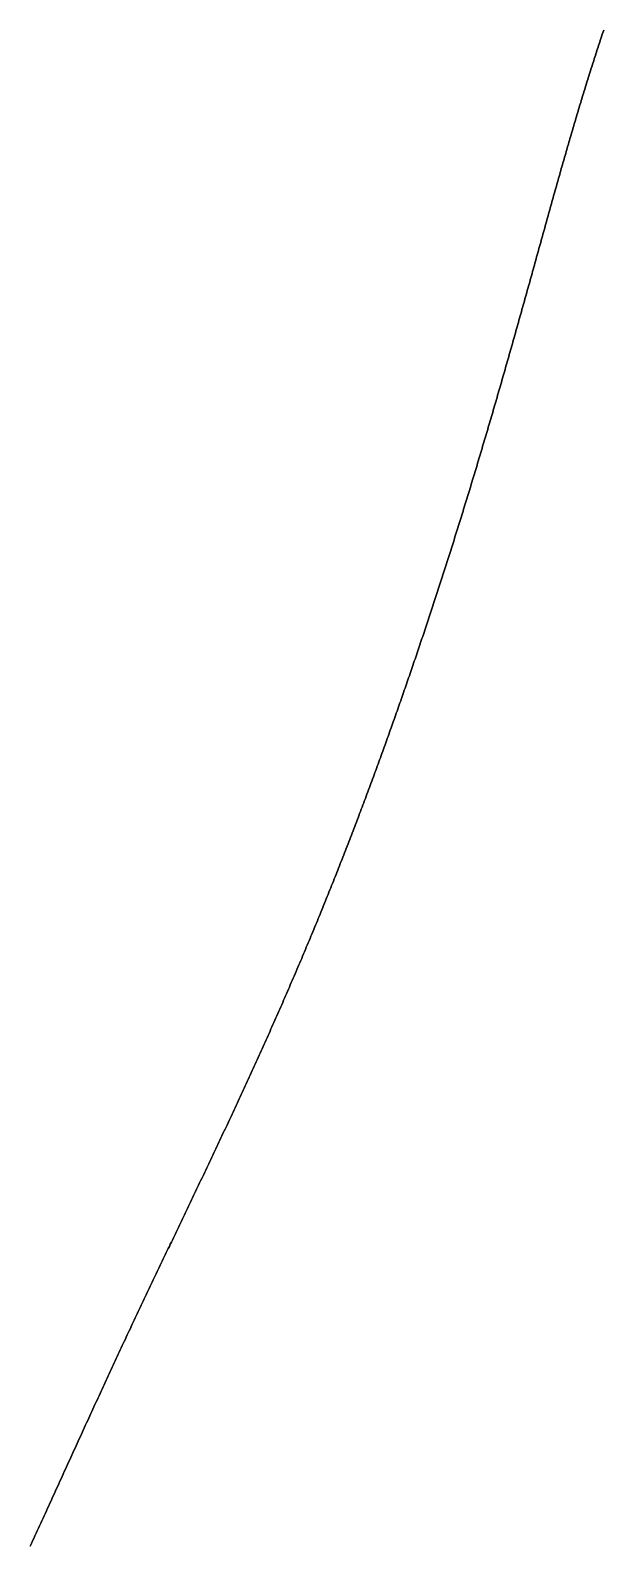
# Model space of a CAD drawing. Header units: inches. Extents: x 130170 to 284068, y 377793 to 804530.
# Drawn here: x 259536.7 to 259561, y 739243.1 to 739307.3 of the extents above; entities that cross this region are included whole.
import ezdxf

# ---------------------------------------------------------------- set-up
doc = ezdxf.new("R2010")
doc.units = ezdxf.units.IN
doc.header["$MEASUREMENT"] = 0
doc.layers.add('muni_il', color=7, linetype='Continuous')

msp = doc.modelspace()

# ---------------------------------------------------------------- linework, layer by layer
at = {"layer": 'muni_il'}
for points in [[(259536.652, 739243.038), (259536.701, 739243.146), (259536.751, 739243.255), (259536.801, 739243.363), (259536.85, 739243.472), (259536.9, 739243.58), (259536.949, 739243.687), (259536.998, 739243.795), (259537.047, 739243.902), (259537.096, 739244.009), (259537.145, 739244.115), (259537.193, 739244.222), (259537.242, 739244.328), (259537.29, 739244.434), (259537.338, 739244.539), (259537.386, 739244.645), (259537.434, 739244.75), (259537.482, 739244.855), (259537.53, 739244.959), (259537.577, 739245.064), (259537.625, 739245.168), (259537.672, 739245.272), (259537.719, 739245.375), (259537.766, 739245.478), (259537.813, 739245.582), (259537.86, 739245.684), (259537.907, 739245.787), (259537.954, 739245.889), (259538, 739245.991), (259538.046, 739246.093), (259538.093, 739246.195), (259538.139, 739246.296), (259538.185, 739246.397), (259538.231, 739246.498), (259538.277, 739246.598), (259538.322, 739246.699), (259538.368, 739246.799), (259538.414, 739246.898), (259538.459, 739246.998), (259538.504, 739247.097), (259538.55, 739247.196), (259538.595, 739247.295), (259538.64, 739247.394), (259538.685, 739247.492), (259538.73, 739247.59), (259538.774, 739247.688), (259538.819, 739247.786), (259538.864, 739247.884), (259538.908, 739247.981), (259538.953, 739248.078), (259538.997, 739248.175), (259539.041, 739248.271), (259539.085, 739248.368), (259539.129, 739248.464), (259539.174, 739248.56), (259539.218, 739248.656), (259539.261, 739248.751), (259539.305, 739248.847), (259539.349, 739248.942), (259539.393, 739249.037), (259539.436, 739249.132), (259539.48, 739249.226), (259539.523, 739249.321), (259539.567, 739249.415), (259539.61, 739249.509), (259539.654, 739249.603), (259539.697, 739249.697), (259539.74, 739249.79), (259539.783, 739249.884), (259539.826, 739249.977), (259539.869, 739250.07), (259539.912, 739250.163), (259539.955, 739250.256), (259539.998, 739250.349), (259540.041, 739250.441), (259540.084, 739250.533), (259540.127, 739250.626), (259540.17, 739250.718), (259540.212, 739250.81), (259540.255, 739250.901), (259540.298, 739250.993), (259540.34, 739251.085), (259540.383, 739251.176), (259540.426, 739251.267), (259540.468, 739251.359), (259540.511, 739251.45), (259540.553, 739251.541), (259540.596, 739251.632), (259540.638, 739251.722), (259540.681, 739251.813), (259540.723, 739251.904), (259540.765, 739251.994), (259540.808, 739252.085), (259540.85, 739252.175), (259540.893, 739252.265), (259540.935, 739252.355), (259540.977, 739252.445), (259541.02, 739252.536), (259541.062, 739252.626), (259541.104, 739252.715), (259541.147, 739252.805), (259541.189, 739252.895), (259541.231, 739252.985), (259541.274, 739253.074), (259541.316, 739253.164), (259541.358, 739253.254), (259541.401, 739253.343), (259541.443, 739253.433), (259541.485, 739253.522), (259541.528, 739253.612), (259541.57, 739253.701), (259541.612, 739253.79), (259541.655, 739253.879), (259541.697, 739253.969), (259541.74, 739254.058), (259541.782, 739254.147), (259541.824, 739254.236), (259541.867, 739254.326), (259541.909, 739254.415), (259541.951, 739254.504), (259541.994, 739254.593), (259542.036, 739254.682), (259542.079, 739254.771), (259542.121, 739254.861), (259542.164, 739254.95), (259542.206, 739255.039), (259542.249, 739255.128), (259542.291, 739255.217), (259542.334, 739255.306), (259542.376, 739255.396), (259542.419, 739255.485), (259542.462, 739255.574), (259542.504, 739255.663), (259542.547, 739255.752), (259542.589, 739255.841), (259542.632, 739255.931), (259542.675, 739256.02), (259542.717, 739256.109), (259542.76, 739256.199), (259542.803, 739256.288), (259542.845, 739256.377), (259542.888, 739256.467), (259542.931, 739256.556), (259542.974, 739256.646), (259543.016, 739256.735), (259543.059, 739256.825), (259543.102, 739256.914), (259543.145, 739257.004), (259543.188, 739257.093), (259543.231, 739257.183), (259543.274, 739257.273), (259543.316, 739257.363), (259543.359, 739257.452), (259543.402, 739257.542), (259543.445, 739257.632), (259543.488, 739257.722), (259543.531, 739257.812), (259543.574, 739257.902), (259543.617, 739257.992), (259543.66, 739258.082), (259543.703, 739258.172), (259543.746, 739258.262), (259543.789, 739258.353), (259543.832, 739258.443), (259543.875, 739258.533), (259543.918, 739258.624), (259543.961, 739258.714), (259544.004, 739258.804), (259544.047, 739258.895), (259544.09, 739258.986), (259544.133, 739259.076), (259544.176, 739259.167), (259544.219, 739259.258), (259544.262, 739259.348), (259544.305, 739259.439), (259544.348, 739259.53), (259544.391, 739259.621), (259544.435, 739259.712), (259544.478, 739259.803), (259544.521, 739259.894), (259544.564, 739259.985), (259544.607, 739260.076), (259544.65, 739260.168), (259544.693, 739260.259), (259544.736, 739260.35), (259544.779, 739260.442), (259544.822, 739260.533), (259544.865, 739260.625), (259544.908, 739260.716), (259544.951, 739260.808), (259544.994, 739260.899), (259545.037, 739260.991), (259545.079, 739261.083), (259545.122, 739261.175), (259545.165, 739261.266), (259545.208, 739261.358), (259545.251, 739261.45), (259545.294, 739261.542), (259545.337, 739261.634), (259545.38, 739261.726), (259545.422, 739261.818), (259545.465, 739261.91), (259545.508, 739262.003), (259545.551, 739262.095), (259545.593, 739262.187), (259545.636, 739262.28), (259545.679, 739262.372), (259545.721, 739262.464), (259545.764, 739262.557), (259545.806, 739262.649), (259545.849, 739262.742), (259545.891, 739262.834), (259545.934, 739262.927), (259545.976, 739263.02), (259546.019, 739263.112), (259546.061, 739263.205), (259546.103, 739263.298), (259546.146, 739263.391), (259546.188, 739263.484), (259546.23, 739263.576), (259546.272, 739263.669), (259546.314, 739263.762), (259546.356, 739263.855), (259546.399, 739263.948), (259546.441, 739264.041), (259546.482, 739264.134), (259546.525, 739264.227), (259546.566, 739264.321), (259546.608, 739264.414), (259546.65, 739264.507), (259546.692, 739264.6), (259546.734, 739264.693), (259546.775, 739264.787), (259546.817, 739264.88), (259546.858, 739264.973), (259546.9, 739265.067), (259546.941, 739265.16), (259546.983, 739265.253), (259547.024, 739265.347), (259547.065, 739265.44), (259547.107, 739265.534), (259547.148, 739265.627), (259547.189, 739265.721), (259547.23, 739265.814), (259547.271, 739265.908), (259547.312, 739266.001), (259547.353, 739266.095), (259547.394, 739266.188), (259547.435, 739266.282), (259547.475, 739266.375), (259547.516, 739266.469), (259547.557, 739266.563), (259547.597, 739266.656), (259547.638, 739266.75), (259547.678, 739266.844), (259547.719, 739266.937), (259547.759, 739267.031), (259547.799, 739267.124), (259547.84, 739267.218), (259547.88, 739267.312), (259547.92, 739267.406), (259547.96, 739267.499), (259548, 739267.593), (259548.04, 739267.687), (259548.079, 739267.78), (259548.119, 739267.874), (259548.159, 739267.968), (259548.199, 739268.061), (259548.238, 739268.155), (259548.278, 739268.249), (259548.317, 739268.342), (259548.356, 739268.436), (259548.396, 739268.53), (259548.435, 739268.624), (259548.474, 739268.717), (259548.513, 739268.811), (259548.552, 739268.904), (259548.591, 739268.998), (259548.63, 739269.092), (259548.669, 739269.185), (259548.707, 739269.279), (259548.746, 739269.373), (259548.785, 739269.466), (259548.823, 739269.56), (259548.862, 739269.653), (259548.9, 739269.747), (259548.938, 739269.84), (259548.976, 739269.934), (259549.015, 739270.027), (259549.053, 739270.121), (259549.091, 739270.214), (259549.129, 739270.308), (259549.166, 739270.401), (259549.204, 739270.494), (259549.242, 739270.588), (259549.279, 739270.681), (259549.317, 739270.774), (259549.355, 739270.868), (259549.392, 739270.961), (259549.429, 739271.054), (259549.466, 739271.147), (259549.504, 739271.241), (259549.541, 739271.334), (259549.578, 739271.427), (259549.615, 739271.52), (259549.651, 739271.613), (259549.688, 739271.706), (259549.725, 739271.799), (259549.762, 739271.892), (259549.798, 739271.985), (259549.835, 739272.078), (259549.871, 739272.171), (259549.907, 739272.263), (259549.944, 739272.356), (259549.98, 739272.449), (259550.016, 739272.542), (259550.052, 739272.634), (259550.088, 739272.727), (259550.124, 739272.819), (259550.16, 739272.912), (259550.196, 739273.004), (259550.231, 739273.097), (259550.267, 739273.189), (259550.302, 739273.282), (259550.338, 739273.374), (259550.373, 739273.466), (259550.408, 739273.558), (259550.443, 739273.65), (259550.479, 739273.743), (259550.514, 739273.835), (259550.548, 739273.927), (259550.583, 739274.019), (259550.618, 739274.111), (259550.653, 739274.202), (259550.688, 739274.294), (259550.722, 739274.386), (259550.757, 739274.478), (259550.791, 739274.569), (259550.826, 739274.661), (259550.86, 739274.752), (259550.894, 739274.844), (259550.928, 739274.935), (259550.962, 739275.027), (259550.996, 739275.118), (259551.03, 739275.209), (259551.064, 739275.3), (259551.098, 739275.391), (259551.131, 739275.483), (259551.165, 739275.574), (259551.199, 739275.664), (259551.232, 739275.755), (259551.265, 739275.846), (259551.299, 739275.937), (259551.332, 739276.028), (259551.365, 739276.118), (259551.398, 739276.209), (259551.431, 739276.299), (259551.464, 739276.39), (259551.497, 739276.48), (259551.53, 739276.571), (259551.562, 739276.661), (259551.595, 739276.751), (259551.628, 739276.841), (259551.66, 739276.931), (259551.693, 739277.021), (259551.725, 739277.111), (259551.757, 739277.201), (259551.79, 739277.291), (259551.822, 739277.381), (259551.854, 739277.47), (259551.886, 739277.56), (259551.918, 739277.649), (259551.95, 739277.739), (259551.982, 739277.828), (259552.013, 739277.918), (259552.045, 739278.007), (259552.077, 739278.096), (259552.108, 739278.185), (259552.14, 739278.275), (259552.171, 739278.364), (259552.203, 739278.453), (259552.234, 739278.542), (259552.265, 739278.631), (259552.296, 739278.719), (259552.327, 739278.808), (259552.358, 739278.897), (259552.389, 739278.985), (259552.42, 739279.074), (259552.451, 739279.162), (259552.482, 739279.251), (259552.512, 739279.339), (259552.543, 739279.428), (259552.574, 739279.516), (259552.604, 739279.604), (259552.635, 739279.693), (259552.665, 739279.781), (259552.695, 739279.869), (259552.726, 739279.957), (259552.756, 739280.045), (259552.786, 739280.133), (259552.816, 739280.221), (259552.846, 739280.309), (259552.876, 739280.396), (259552.906, 739280.484), (259552.936, 739280.572), (259552.966, 739280.659), (259552.996, 739280.747), (259553.025, 739280.835), (259553.055, 739280.922), (259553.085, 739281.01), (259553.114, 739281.097), (259553.144, 739281.185), (259553.173, 739281.272), (259553.203, 739281.359), (259553.232, 739281.447), (259553.261, 739281.534), (259553.291, 739281.621), (259553.32, 739281.708), (259553.349, 739281.796), (259553.378, 739281.883), (259553.407, 739281.97), (259553.436, 739282.057), (259553.465, 739282.144), (259553.494, 739282.231), (259553.523, 739282.318), (259553.552, 739282.405), (259553.581, 739282.492), (259553.609, 739282.579), (259553.638, 739282.666), (259553.667, 739282.753), (259553.695, 739282.84), (259553.724, 739282.927), (259553.752, 739283.014), (259553.781, 739283.101), (259553.809, 739283.188), (259553.838, 739283.274), (259553.866, 739283.361), (259553.894, 739283.448), (259553.923, 739283.535), (259553.951, 739283.622), (259553.979, 739283.709), (259554.007, 739283.796), (259554.035, 739283.883), (259554.064, 739283.969), (259554.092, 739284.056), (259554.12, 739284.143), (259554.148, 739284.23), (259554.176, 739284.317), (259554.203, 739284.404), (259554.231, 739284.491), (259554.259, 739284.578), (259554.287, 739284.665), (259554.315, 739284.752), (259554.343, 739284.839), (259554.37, 739284.926), (259554.398, 739285.013), (259554.426, 739285.1), (259554.454, 739285.187), (259554.481, 739285.274), (259554.509, 739285.361), (259554.536, 739285.449), (259554.564, 739285.536), (259554.591, 739285.623), (259554.619, 739285.71), (259554.646, 739285.798), (259554.674, 739285.885), (259554.701, 739285.972), (259554.729, 739286.06), (259554.756, 739286.147), (259554.783, 739286.235), (259554.811, 739286.322), (259554.838, 739286.41), (259554.865, 739286.498), (259554.893, 739286.585), (259554.92, 739286.673), (259554.947, 739286.761), (259554.974, 739286.849), (259555.001, 739286.936), (259555.028, 739287.024), (259555.056, 739287.112), (259555.083, 739287.2), (259555.11, 739287.288), (259555.137, 739287.376), (259555.164, 739287.465), (259555.191, 739287.553), (259555.218, 739287.641), (259555.245, 739287.729), (259555.272, 739287.818), (259555.299, 739287.906), (259555.326, 739287.995), (259555.353, 739288.083), (259555.38, 739288.172), (259555.406, 739288.26), (259555.433, 739288.349), (259555.46, 739288.438), (259555.487, 739288.527), (259555.514, 739288.616), (259555.541, 739288.705), (259555.567, 739288.794), (259555.594, 739288.883), (259555.621, 739288.972), (259555.648, 739289.061), (259555.674, 739289.15), (259555.701, 739289.239), (259555.728, 739289.329), (259555.755, 739289.418), (259555.781, 739289.508), (259555.808, 739289.597), (259555.834, 739289.687), (259555.861, 739289.776), (259555.888, 739289.866), (259555.914, 739289.956), (259555.941, 739290.046), (259555.968, 739290.136), (259555.994, 739290.225), (259556.02, 739290.315), (259556.047, 739290.405), (259556.073, 739290.495), (259556.1, 739290.586), (259556.127, 739290.676), (259556.153, 739290.766), (259556.179, 739290.856), (259556.206, 739290.947), (259556.232, 739291.037), (259556.259, 739291.127), (259556.285, 739291.218), (259556.311, 739291.308), (259556.338, 739291.399), (259556.364, 739291.489), (259556.39, 739291.58), (259556.417, 739291.671), (259556.443, 739291.761), (259556.469, 739291.852), (259556.495, 739291.943), (259556.521, 739292.034), (259556.548, 739292.124), (259556.574, 739292.215), (259556.6, 739292.306), (259556.626, 739292.397), (259556.652, 739292.488), (259556.678, 739292.579), (259556.704, 739292.67), (259556.73, 739292.761), (259556.757, 739292.852), (259556.782, 739292.943), (259556.809, 739293.034), (259556.834, 739293.125), (259556.86, 739293.216), (259556.886, 739293.307), (259556.912, 739293.398), (259556.938, 739293.489), (259556.964, 739293.58), (259556.99, 739293.671), (259557.016, 739293.762), (259557.041, 739293.853), (259557.067, 739293.944), (259557.093, 739294.035), (259557.119, 739294.126), (259557.144, 739294.217), (259557.17, 739294.308), (259557.196, 739294.399), (259557.221, 739294.49), (259557.247, 739294.58), (259557.272, 739294.671), (259557.298, 739294.762), (259557.323, 739294.853), (259557.349, 739294.944), (259557.374, 739295.034), (259557.4, 739295.125), (259557.425, 739295.216), (259557.451, 739295.306), (259557.476, 739295.397), (259557.501, 739295.487), (259557.527, 739295.578), (259557.552, 739295.668), (259557.577, 739295.758), (259557.602, 739295.848), (259557.627, 739295.939), (259557.653, 739296.029), (259557.678, 739296.119), (259557.703, 739296.209), (259557.728, 739296.298), (259557.753, 739296.388), (259557.778, 739296.478), (259557.803, 739296.568), (259557.828, 739296.657), (259557.853, 739296.747), (259557.877, 739296.836), (259557.902, 739296.925), (259557.927, 739297.014), (259557.952, 739297.103), (259557.976, 739297.192), (259558.001, 739297.281), (259558.026, 739297.37), (259558.05, 739297.459), (259558.075, 739297.547), (259558.099, 739297.636), (259558.124, 739297.724), (259558.149, 739297.812), (259558.173, 739297.9), (259558.197, 739297.988), (259558.222, 739298.076), (259558.246, 739298.164), (259558.27, 739298.251), (259558.295, 739298.339), (259558.319, 739298.426), (259558.343, 739298.513), (259558.367, 739298.6), (259558.391, 739298.687), (259558.416, 739298.774), (259558.44, 739298.86), (259558.464, 739298.947), (259558.488, 739299.033), (259558.512, 739299.119), (259558.536, 739299.205), (259558.559, 739299.291), (259558.583, 739299.377), (259558.607, 739299.462), (259558.631, 739299.548), (259558.655, 739299.633), (259558.678, 739299.718), (259558.702, 739299.803), (259558.726, 739299.888), (259558.749, 739299.972), (259558.773, 739300.057), (259558.797, 739300.141), (259558.82, 739300.225), (259558.844, 739300.309), (259558.867, 739300.393), (259558.891, 739300.476), (259558.914, 739300.559), (259558.937, 739300.643), (259558.961, 739300.726), (259558.984, 739300.808), (259559.007, 739300.891), (259559.031, 739300.974), (259559.054, 739301.056), (259559.077, 739301.138), (259559.1, 739301.22), (259559.123, 739301.302), (259559.147, 739301.383), (259559.17, 739301.465), (259559.193, 739301.546), (259559.216, 739301.627), (259559.239, 739301.708), (259559.262, 739301.788), (259559.285, 739301.869), (259559.308, 739301.949), (259559.331, 739302.029), (259559.354, 739302.109), (259559.377, 739302.189), (259559.4, 739302.269), (259559.423, 739302.348), (259559.445, 739302.427), (259559.468, 739302.506), (259559.491, 739302.585), (259559.514, 739302.664), (259559.537, 739302.743), (259559.56, 739302.821), (259559.582, 739302.899), (259559.605, 739302.977), (259559.628, 739303.055), (259559.651, 739303.133), (259559.673, 739303.21), (259559.696, 739303.287), (259559.719, 739303.365), (259559.742, 739303.442), (259559.764, 739303.518), (259559.787, 739303.595), (259559.81, 739303.671), (259559.832, 739303.748), (259559.855, 739303.824), (259559.878, 739303.9), (259559.901, 739303.976), (259559.923, 739304.052), (259559.946, 739304.127), (259559.969, 739304.202), (259559.992, 739304.278), (259560.014, 739304.353), (259560.037, 739304.428), (259560.06, 739304.503), (259560.083, 739304.577), (259560.105, 739304.652), (259560.128, 739304.726), (259560.151, 739304.8), (259560.174, 739304.874), (259560.197, 739304.948), (259560.219, 739305.022), (259560.242, 739305.096), (259560.265, 739305.17), (259560.288, 739305.243), (259560.311, 739305.317), (259560.334, 739305.39), (259560.357, 739305.463), (259560.38, 739305.536), (259560.403, 739305.609), (259560.426, 739305.682), (259560.449, 739305.755), (259560.472, 739305.827), (259560.495, 739305.9), (259560.519, 739305.972), (259560.542, 739306.045), (259560.565, 739306.117), (259560.588, 739306.189), (259560.612, 739306.261), (259560.635, 739306.334), (259560.658, 739306.405), (259560.682, 739306.477), (259560.705, 739306.549), (259560.729, 739306.621), (259560.752, 739306.693), (259560.776, 739306.765), (259560.799, 739306.836), (259560.823, 739306.908), (259560.847, 739306.979), (259560.87, 739307.051), (259560.894, 739307.122), (259560.918, 739307.194), (259560.942, 739307.265), (259560.966, 739307.336)], [(259560.966, 739307.336), (259560.942, 739307.265), (259560.918, 739307.194), (259560.894, 739307.122), (259560.87, 739307.051), (259560.847, 739306.979), (259560.823, 739306.908), (259560.799, 739306.836), (259560.776, 739306.765), (259560.752, 739306.693), (259560.729, 739306.621), (259560.705, 739306.549), (259560.682, 739306.477), (259560.658, 739306.405), (259560.635, 739306.334), (259560.612, 739306.261), (259560.588, 739306.189), (259560.565, 739306.117), (259560.542, 739306.045), (259560.519, 739305.972), (259560.495, 739305.9), (259560.472, 739305.827), (259560.449, 739305.755), (259560.426, 739305.682), (259560.403, 739305.609), (259560.38, 739305.536), (259560.357, 739305.463), (259560.334, 739305.39), (259560.311, 739305.317), (259560.288, 739305.243), (259560.265, 739305.17), (259560.242, 739305.096), (259560.219, 739305.022), (259560.197, 739304.948), (259560.174, 739304.874), (259560.151, 739304.8), (259560.128, 739304.726), (259560.105, 739304.652), (259560.083, 739304.577), (259560.06, 739304.503), (259560.037, 739304.428), (259560.014, 739304.353), (259559.992, 739304.278), (259559.969, 739304.202), (259559.946, 739304.127), (259559.923, 739304.052), (259559.901, 739303.976), (259559.878, 739303.9), (259559.855, 739303.824), (259559.832, 739303.748), (259559.81, 739303.671), (259559.787, 739303.595), (259559.764, 739303.518), (259559.742, 739303.442), (259559.719, 739303.365), (259559.696, 739303.287), (259559.673, 739303.21), (259559.651, 739303.133), (259559.628, 739303.055), (259559.605, 739302.977), (259559.582, 739302.899), (259559.56, 739302.821), (259559.537, 739302.743), (259559.514, 739302.664), (259559.491, 739302.585), (259559.468, 739302.506), (259559.445, 739302.427), (259559.423, 739302.348), (259559.4, 739302.269), (259559.377, 739302.189), (259559.354, 739302.109), (259559.331, 739302.029), (259559.308, 739301.949), (259559.285, 739301.869), (259559.262, 739301.788), (259559.239, 739301.708), (259559.216, 739301.627), (259559.193, 739301.546), (259559.17, 739301.465), (259559.147, 739301.383), (259559.123, 739301.302), (259559.1, 739301.22), (259559.077, 739301.138), (259559.054, 739301.056), (259559.031, 739300.974), (259559.007, 739300.891), (259558.984, 739300.808), (259558.961, 739300.726), (259558.937, 739300.643), (259558.914, 739300.559), (259558.891, 739300.476), (259558.867, 739300.393), (259558.844, 739300.309), (259558.82, 739300.225), (259558.797, 739300.141), (259558.773, 739300.057), (259558.749, 739299.972), (259558.726, 739299.888), (259558.702, 739299.803), (259558.678, 739299.718), (259558.655, 739299.633), (259558.631, 739299.548), (259558.607, 739299.462), (259558.583, 739299.377), (259558.559, 739299.291), (259558.536, 739299.205), (259558.512, 739299.119), (259558.488, 739299.033), (259558.464, 739298.947), (259558.44, 739298.86), (259558.416, 739298.774), (259558.391, 739298.687), (259558.367, 739298.6), (259558.343, 739298.513), (259558.319, 739298.426), (259558.295, 739298.339), (259558.27, 739298.251), (259558.246, 739298.164), (259558.222, 739298.076), (259558.197, 739297.988), (259558.173, 739297.9), (259558.149, 739297.812), (259558.124, 739297.724), (259558.099, 739297.636), (259558.075, 739297.547), (259558.05, 739297.459), (259558.026, 739297.37), (259558.001, 739297.281), (259557.976, 739297.192), (259557.952, 739297.103), (259557.927, 739297.014), (259557.902, 739296.925), (259557.877, 739296.836), (259557.853, 739296.747), (259557.828, 739296.657), (259557.803, 739296.568), (259557.778, 739296.478), (259557.753, 739296.388), (259557.728, 739296.298), (259557.703, 739296.209), (259557.678, 739296.119), (259557.653, 739296.029), (259557.627, 739295.939), (259557.602, 739295.848), (259557.577, 739295.758), (259557.552, 739295.668), (259557.527, 739295.578), (259557.501, 739295.487), (259557.476, 739295.397), (259557.451, 739295.306), (259557.425, 739295.216), (259557.4, 739295.125), (259557.374, 739295.034), (259557.349, 739294.944), (259557.323, 739294.853), (259557.298, 739294.762), (259557.272, 739294.671), (259557.247, 739294.58), (259557.221, 739294.49), (259557.196, 739294.399), (259557.17, 739294.308), (259557.144, 739294.217), (259557.119, 739294.126), (259557.093, 739294.035), (259557.067, 739293.944), (259557.041, 739293.853), (259557.016, 739293.762), (259556.99, 739293.671), (259556.964, 739293.58), (259556.938, 739293.489), (259556.912, 739293.398), (259556.886, 739293.307), (259556.86, 739293.216), (259556.834, 739293.125), (259556.809, 739293.034), (259556.782, 739292.943), (259556.757, 739292.852), (259556.73, 739292.761), (259556.704, 739292.67), (259556.678, 739292.579), (259556.652, 739292.488), (259556.626, 739292.397), (259556.6, 739292.306), (259556.574, 739292.215), (259556.548, 739292.124), (259556.521, 739292.034), (259556.495, 739291.943), (259556.469, 739291.852), (259556.443, 739291.761), (259556.417, 739291.671), (259556.39, 739291.58), (259556.364, 739291.489), (259556.338, 739291.399), (259556.311, 739291.308), (259556.285, 739291.218), (259556.259, 739291.127), (259556.232, 739291.037), (259556.206, 739290.947), (259556.179, 739290.856), (259556.153, 739290.766), (259556.127, 739290.676), (259556.1, 739290.586), (259556.073, 739290.495), (259556.047, 739290.405), (259556.02, 739290.315), (259555.994, 739290.225), (259555.968, 739290.136), (259555.941, 739290.046), (259555.914, 739289.956), (259555.888, 739289.866), (259555.861, 739289.776), (259555.834, 739289.687), (259555.808, 739289.597), (259555.781, 739289.508), (259555.755, 739289.418), (259555.728, 739289.329), (259555.701, 739289.239), (259555.674, 739289.15), (259555.648, 739289.061), (259555.621, 739288.972), (259555.594, 739288.883), (259555.567, 739288.794), (259555.541, 739288.705), (259555.514, 739288.616), (259555.487, 739288.527), (259555.46, 739288.438), (259555.433, 739288.349), (259555.406, 739288.26), (259555.38, 739288.172), (259555.353, 739288.083), (259555.326, 739287.995), (259555.299, 739287.906), (259555.272, 739287.818), (259555.245, 739287.729), (259555.218, 739287.641), (259555.191, 739287.553), (259555.164, 739287.465), (259555.137, 739287.376), (259555.11, 739287.288), (259555.083, 739287.2), (259555.056, 739287.112), (259555.028, 739287.024), (259555.001, 739286.936), (259554.974, 739286.849), (259554.947, 739286.761), (259554.92, 739286.673), (259554.893, 739286.585), (259554.865, 739286.498), (259554.838, 739286.41), (259554.811, 739286.322), (259554.783, 739286.235), (259554.756, 739286.147), (259554.729, 739286.06), (259554.701, 739285.972), (259554.674, 739285.885), (259554.646, 739285.798), (259554.619, 739285.71), (259554.591, 739285.623), (259554.564, 739285.536), (259554.536, 739285.449), (259554.509, 739285.361), (259554.481, 739285.274), (259554.454, 739285.187), (259554.426, 739285.1), (259554.398, 739285.013), (259554.37, 739284.926), (259554.343, 739284.839), (259554.315, 739284.752), (259554.287, 739284.665), (259554.259, 739284.578), (259554.231, 739284.491), (259554.203, 739284.404), (259554.176, 739284.317), (259554.148, 739284.23), (259554.12, 739284.143), (259554.092, 739284.056), (259554.064, 739283.969), (259554.035, 739283.883), (259554.007, 739283.796), (259553.979, 739283.709), (259553.951, 739283.622), (259553.923, 739283.535), (259553.894, 739283.448), (259553.866, 739283.361), (259553.838, 739283.274), (259553.809, 739283.188), (259553.781, 739283.101), (259553.752, 739283.014), (259553.724, 739282.927), (259553.695, 739282.84), (259553.667, 739282.753), (259553.638, 739282.666), (259553.609, 739282.579), (259553.581, 739282.492), (259553.552, 739282.405), (259553.523, 739282.318), (259553.494, 739282.231), (259553.465, 739282.144), (259553.436, 739282.057), (259553.407, 739281.97), (259553.378, 739281.883), (259553.349, 739281.796), (259553.32, 739281.708), (259553.291, 739281.621), (259553.261, 739281.534), (259553.232, 739281.447), (259553.203, 739281.359), (259553.173, 739281.272), (259553.144, 739281.185), (259553.114, 739281.097), (259553.085, 739281.01), (259553.055, 739280.922), (259553.025, 739280.835), (259552.996, 739280.747), (259552.966, 739280.659), (259552.936, 739280.572), (259552.906, 739280.484), (259552.876, 739280.396), (259552.846, 739280.309), (259552.816, 739280.221), (259552.786, 739280.133), (259552.756, 739280.045), (259552.726, 739279.957), (259552.695, 739279.869), (259552.665, 739279.781), (259552.635, 739279.693), (259552.604, 739279.604), (259552.574, 739279.516), (259552.543, 739279.428), (259552.512, 739279.339), (259552.482, 739279.251), (259552.451, 739279.162), (259552.42, 739279.074), (259552.389, 739278.985), (259552.358, 739278.897), (259552.327, 739278.808), (259552.296, 739278.719), (259552.265, 739278.631), (259552.234, 739278.542), (259552.203, 739278.453), (259552.171, 739278.364), (259552.14, 739278.275), (259552.108, 739278.185), (259552.077, 739278.096), (259552.045, 739278.007), (259552.013, 739277.918), (259551.982, 739277.828), (259551.95, 739277.739), (259551.918, 739277.649), (259551.886, 739277.56), (259551.854, 739277.47), (259551.822, 739277.381), (259551.79, 739277.291), (259551.757, 739277.201), (259551.725, 739277.111), (259551.693, 739277.021), (259551.66, 739276.931), (259551.628, 739276.841), (259551.595, 739276.751), (259551.562, 739276.661), (259551.53, 739276.571), (259551.497, 739276.48), (259551.464, 739276.39), (259551.431, 739276.299), (259551.398, 739276.209), (259551.365, 739276.118), (259551.332, 739276.028), (259551.299, 739275.937), (259551.265, 739275.846), (259551.232, 739275.755), (259551.199, 739275.664), (259551.165, 739275.574), (259551.131, 739275.483), (259551.098, 739275.391), (259551.064, 739275.3), (259551.03, 739275.209), (259550.996, 739275.118), (259550.962, 739275.027), (259550.928, 739274.935), (259550.894, 739274.844), (259550.86, 739274.752), (259550.826, 739274.661), (259550.791, 739274.569), (259550.757, 739274.478), (259550.722, 739274.386), (259550.688, 739274.294), (259550.653, 739274.202), (259550.618, 739274.111), (259550.583, 739274.019), (259550.548, 739273.927), (259550.514, 739273.835), (259550.479, 739273.743), (259550.443, 739273.65), (259550.408, 739273.558), (259550.373, 739273.466), (259550.338, 739273.374), (259550.302, 739273.282), (259550.267, 739273.189), (259550.231, 739273.097), (259550.196, 739273.004), (259550.16, 739272.912), (259550.124, 739272.819), (259550.088, 739272.727), (259550.052, 739272.634), (259550.016, 739272.542), (259549.98, 739272.449), (259549.944, 739272.356), (259549.907, 739272.263), (259549.871, 739272.171), (259549.835, 739272.078), (259549.798, 739271.985), (259549.762, 739271.892), (259549.725, 739271.799), (259549.688, 739271.706), (259549.651, 739271.613), (259549.615, 739271.52), (259549.578, 739271.427), (259549.541, 739271.334), (259549.504, 739271.241), (259549.466, 739271.147), (259549.429, 739271.054), (259549.392, 739270.961), (259549.355, 739270.868), (259549.317, 739270.774), (259549.279, 739270.681), (259549.242, 739270.588), (259549.204, 739270.494), (259549.166, 739270.401), (259549.129, 739270.308), (259549.091, 739270.214), (259549.053, 739270.121), (259549.015, 739270.027), (259548.976, 739269.934), (259548.938, 739269.84), (259548.9, 739269.747), (259548.862, 739269.653), (259548.823, 739269.56), (259548.785, 739269.466), (259548.746, 739269.373), (259548.707, 739269.279), (259548.669, 739269.185), (259548.63, 739269.092), (259548.591, 739268.998), (259548.552, 739268.904), (259548.513, 739268.811), (259548.474, 739268.717), (259548.435, 739268.624), (259548.396, 739268.53), (259548.356, 739268.436), (259548.317, 739268.342), (259548.278, 739268.249), (259548.238, 739268.155), (259548.199, 739268.061), (259548.159, 739267.968), (259548.119, 739267.874), (259548.079, 739267.78), (259548.04, 739267.687), (259548, 739267.593), (259547.96, 739267.499), (259547.92, 739267.406), (259547.88, 739267.312), (259547.84, 739267.218), (259547.799, 739267.124), (259547.759, 739267.031), (259547.719, 739266.937), (259547.678, 739266.844), (259547.638, 739266.75), (259547.597, 739266.656), (259547.557, 739266.563), (259547.516, 739266.469), (259547.475, 739266.375), (259547.435, 739266.282), (259547.394, 739266.188), (259547.353, 739266.095), (259547.312, 739266.001), (259547.271, 739265.908), (259547.23, 739265.814), (259547.189, 739265.721), (259547.148, 739265.627), (259547.107, 739265.534), (259547.065, 739265.44), (259547.024, 739265.347), (259546.983, 739265.253), (259546.941, 739265.16), (259546.9, 739265.067), (259546.858, 739264.973), (259546.817, 739264.88), (259546.775, 739264.787), (259546.734, 739264.693), (259546.692, 739264.6), (259546.65, 739264.507), (259546.608, 739264.414), (259546.566, 739264.321), (259546.525, 739264.227), (259546.482, 739264.134), (259546.441, 739264.041), (259546.399, 739263.948), (259546.356, 739263.855), (259546.314, 739263.762), (259546.272, 739263.669), (259546.23, 739263.576), (259546.188, 739263.484), (259546.146, 739263.391), (259546.103, 739263.298), (259546.061, 739263.205), (259546.019, 739263.112), (259545.976, 739263.02), (259545.934, 739262.927), (259545.891, 739262.834), (259545.849, 739262.742), (259545.806, 739262.649), (259545.764, 739262.557), (259545.721, 739262.464), (259545.679, 739262.372), (259545.636, 739262.28), (259545.593, 739262.187), (259545.551, 739262.095), (259545.508, 739262.003), (259545.465, 739261.91), (259545.422, 739261.818), (259545.38, 739261.726), (259545.337, 739261.634), (259545.294, 739261.542), (259545.251, 739261.45), (259545.208, 739261.358), (259545.165, 739261.266), (259545.122, 739261.175), (259545.079, 739261.083), (259545.037, 739260.991), (259544.994, 739260.899), (259544.951, 739260.808), (259544.908, 739260.716), (259544.865, 739260.625), (259544.822, 739260.533), (259544.779, 739260.442), (259544.736, 739260.35), (259544.693, 739260.259), (259544.65, 739260.168), (259544.607, 739260.076), (259544.564, 739259.985), (259544.521, 739259.894), (259544.478, 739259.803), (259544.435, 739259.712), (259544.391, 739259.621), (259544.348, 739259.53), (259544.305, 739259.439), (259544.262, 739259.348), (259544.219, 739259.258), (259544.176, 739259.167), (259544.133, 739259.076), (259544.09, 739258.986), (259544.047, 739258.895), (259544.004, 739258.804), (259543.961, 739258.714), (259543.918, 739258.624), (259543.875, 739258.533), (259543.832, 739258.443), (259543.789, 739258.353), (259543.746, 739258.262), (259543.703, 739258.172), (259543.66, 739258.082), (259543.617, 739257.992), (259543.574, 739257.902), (259543.531, 739257.812), (259543.488, 739257.722), (259543.445, 739257.632), (259543.402, 739257.542), (259543.359, 739257.452), (259543.316, 739257.363), (259543.274, 739257.273), (259543.231, 739257.183), (259543.188, 739257.093), (259543.145, 739257.004), (259543.102, 739256.914), (259543.059, 739256.825), (259543.016, 739256.735), (259542.974, 739256.646), (259542.931, 739256.556), (259542.888, 739256.467), (259542.845, 739256.377), (259542.803, 739256.288), (259542.76, 739256.199), (259542.717, 739256.109), (259542.675, 739256.02), (259542.632, 739255.931), (259542.589, 739255.841), (259542.547, 739255.752), (259542.504, 739255.663), (259542.462, 739255.574), (259542.419, 739255.485), (259542.376, 739255.396), (259542.334, 739255.306), (259542.291, 739255.217), (259542.249, 739255.128), (259542.206, 739255.039), (259542.164, 739254.95), (259542.121, 739254.861), (259542.079, 739254.771), (259542.036, 739254.682), (259541.994, 739254.593), (259541.951, 739254.504), (259541.909, 739254.415), (259541.867, 739254.326), (259541.824, 739254.236), (259541.782, 739254.147), (259541.74, 739254.058), (259541.697, 739253.969), (259541.655, 739253.879), (259541.612, 739253.79), (259541.57, 739253.701), (259541.528, 739253.612), (259541.485, 739253.522), (259541.443, 739253.433), (259541.401, 739253.343), (259541.358, 739253.254), (259541.316, 739253.164), (259541.274, 739253.074), (259541.231, 739252.985), (259541.189, 739252.895), (259541.147, 739252.805), (259541.104, 739252.715), (259541.062, 739252.626), (259541.02, 739252.536), (259540.977, 739252.445), (259540.935, 739252.355), (259540.893, 739252.265), (259540.85, 739252.175), (259540.808, 739252.085), (259540.765, 739251.994), (259540.723, 739251.904), (259540.681, 739251.813), (259540.638, 739251.722), (259540.596, 739251.632), (259540.553, 739251.541), (259540.511, 739251.45), (259540.468, 739251.359), (259540.426, 739251.267), (259540.383, 739251.176), (259540.34, 739251.085), (259540.298, 739250.993), (259540.255, 739250.901), (259540.212, 739250.81), (259540.17, 739250.718), (259540.127, 739250.626), (259540.084, 739250.533), (259540.041, 739250.441), (259539.998, 739250.349), (259539.955, 739250.256), (259539.912, 739250.163), (259539.869, 739250.07), (259539.826, 739249.977), (259539.783, 739249.884), (259539.74, 739249.79), (259539.697, 739249.697), (259539.654, 739249.603), (259539.61, 739249.509), (259539.567, 739249.415), (259539.523, 739249.321), (259539.48, 739249.226), (259539.436, 739249.132), (259539.393, 739249.037), (259539.349, 739248.942), (259539.305, 739248.847), (259539.261, 739248.751), (259539.218, 739248.656), (259539.174, 739248.56), (259539.129, 739248.464), (259539.085, 739248.368), (259539.041, 739248.271), (259538.997, 739248.175), (259538.953, 739248.078), (259538.908, 739247.981), (259538.864, 739247.884), (259538.819, 739247.786), (259538.774, 739247.688), (259538.73, 739247.59), (259538.685, 739247.492), (259538.64, 739247.394), (259538.595, 739247.295), (259538.55, 739247.196), (259538.504, 739247.097), (259538.459, 739246.998), (259538.414, 739246.898), (259538.368, 739246.799), (259538.322, 739246.699), (259538.277, 739246.598), (259538.231, 739246.498), (259538.185, 739246.397), (259538.139, 739246.296), (259538.093, 739246.195), (259538.046, 739246.093), (259538, 739245.991), (259537.954, 739245.889), (259537.907, 739245.787), (259537.86, 739245.684), (259537.813, 739245.582), (259537.766, 739245.478), (259537.719, 739245.375), (259537.672, 739245.272), (259537.625, 739245.168), (259537.577, 739245.064), (259537.53, 739244.959), (259537.482, 739244.855), (259537.434, 739244.75), (259537.386, 739244.645), (259537.338, 739244.539), (259537.29, 739244.434), (259537.242, 739244.328), (259537.193, 739244.222), (259537.145, 739244.115), (259537.096, 739244.009), (259537.047, 739243.902), (259536.998, 739243.795), (259536.949, 739243.687), (259536.9, 739243.58), (259536.85, 739243.472), (259536.801, 739243.363), (259536.751, 739243.255), (259536.701, 739243.146), (259536.652, 739243.038)]]:
    msp.add_lwpolyline(points, dxfattribs=at)

doc.saveas('drawing.dxf')
